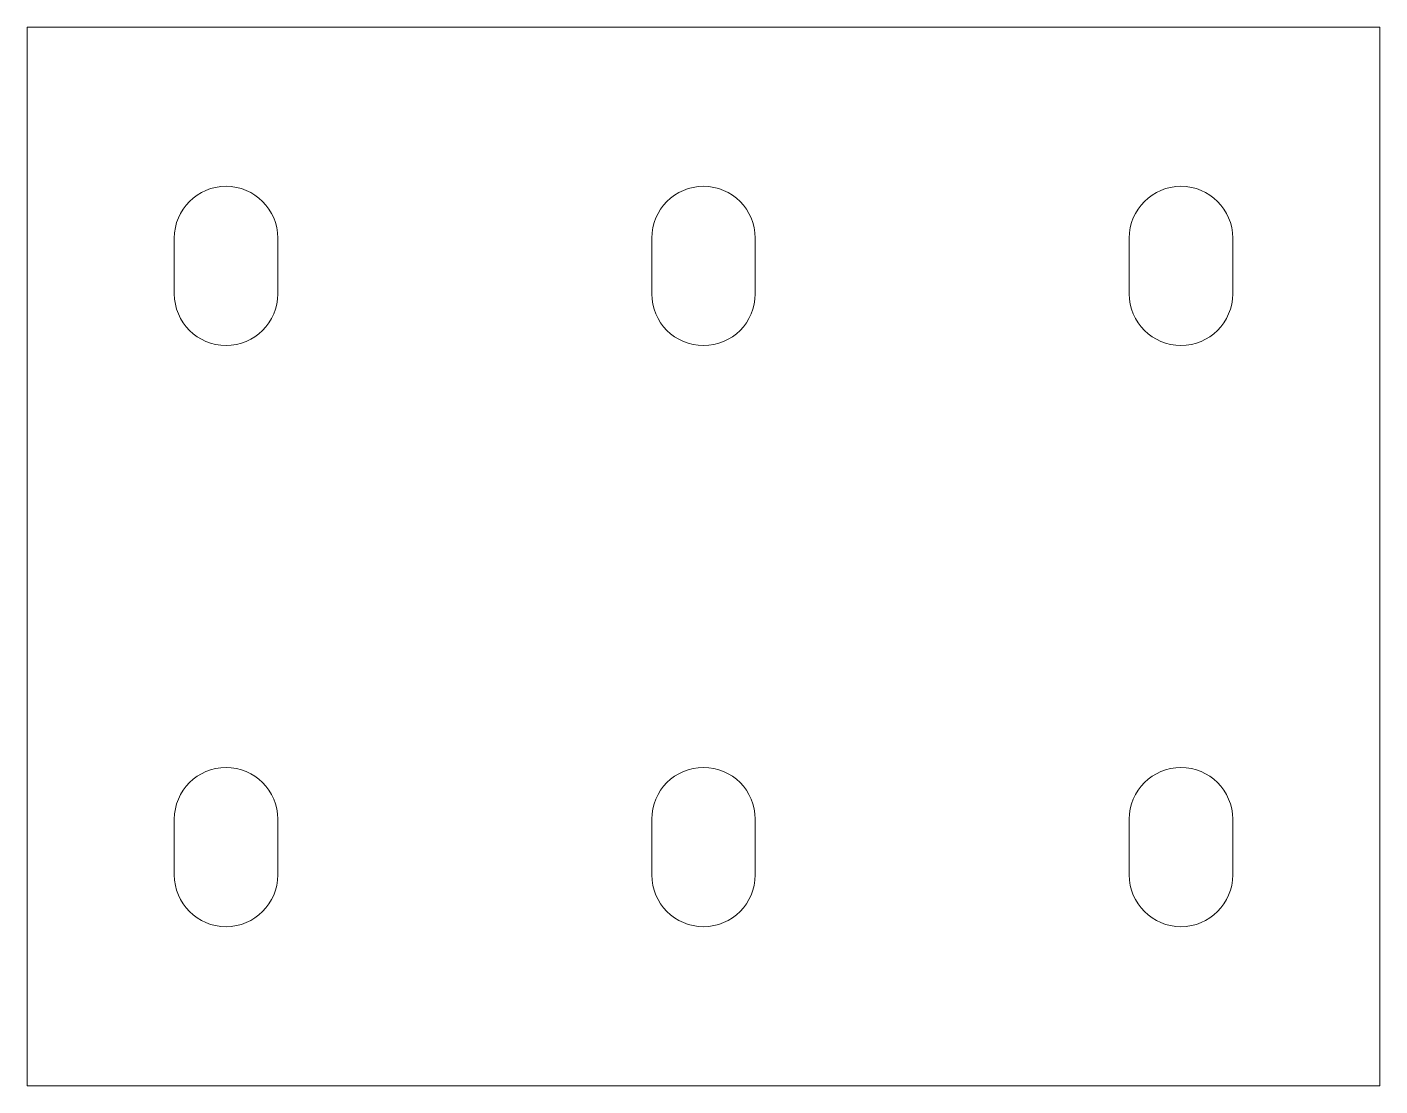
# Model space of a CAD drawing. Header units: millimetres. Extents: x -461504 to -461164, y -81622 to -81356.
import ezdxf

# ---------------------------------------------------------------- set-up
doc = ezdxf.new("R2010")
doc.units = ezdxf.units.MM
doc.header["$LTSCALE"] = 250
doc.layers.add('Part', color=7, linetype='Continuous', lineweight=0)

msp = doc.modelspace()

# ---------------------------------------------------------------- linework, layer by layer
at = {"layer": 'Part', "color": 3}
msp.add_lwpolyline([(-461504.17, -81356.21), (-461164.17, -81356.21), (-461164.17, -81622.21), (-461504.17, -81622.21)], close=True, dxfattribs=at)
for points in [[(-461467.17, -81423.21), (-461467.17, -81409.21, -1), (-461441.17, -81409.21), (-461441.17, -81423.21, -1)], [(-461347.17, -81423.21), (-461347.17, -81409.21, -1), (-461321.17, -81409.21), (-461321.17, -81423.21, -1)], [(-461227.17, -81423.21), (-461227.17, -81409.21, -1), (-461201.17, -81409.21), (-461201.17, -81423.21, -1)], [(-461467.17, -81569.21), (-461467.17, -81555.21, -1), (-461441.17, -81555.21), (-461441.17, -81569.21, -1)], [(-461347.17, -81569.21), (-461347.17, -81555.21, -1), (-461321.17, -81555.21), (-461321.17, -81569.21, -1)], [(-461227.17, -81569.21), (-461227.17, -81555.21, -1), (-461201.17, -81555.21), (-461201.17, -81569.21, -1)]]:
    msp.add_lwpolyline(points, format="xyb", close=True, dxfattribs=at)

doc.saveas('drawing.dxf')
